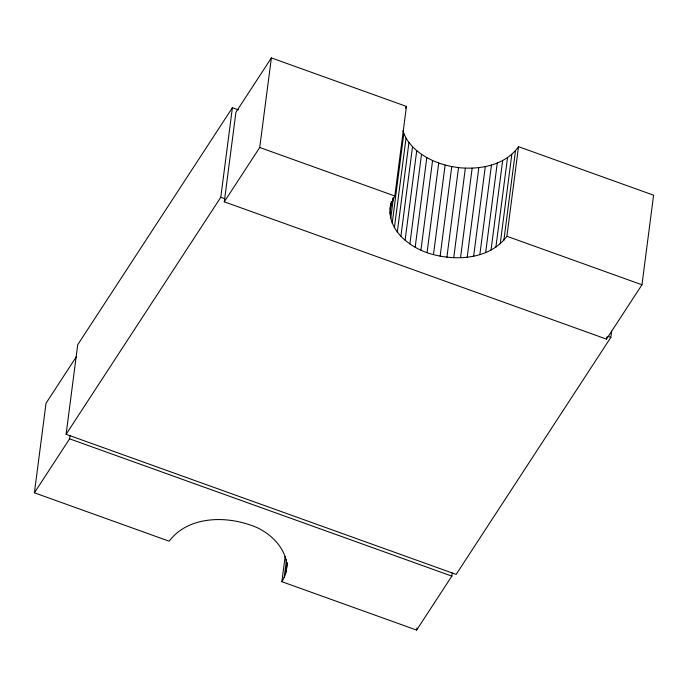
<?xml version="1.0" encoding="UTF-8"?>
<svg xmlns="http://www.w3.org/2000/svg" width="688" height="688" viewBox="0 0 688 688"><rect width="100%" height="100%" fill="white"/><g stroke="black" fill="none" stroke-linecap="round" stroke-linejoin="round"><path stroke-width="1.03" d="M452.248 572.992L451.844 576.123L416.627 630.088L281.874 581.695C297.311 557.607 272.25 531.231 249.443 524.772C222.938 515.622 187.291 517.023 169.145 541.198L34.4 492.797L46.036 403.22L76.557 356.444M390.096 209.178L390.922 204.62L394.809 196.003L406.445 106.425L271.373 57.912L235.924 112.239L224.288 201.825L606.506 339.115L641.964 284.78L653.6 195.203L518.528 146.682L506.901 236.268C490.475 258.559 458.432 261.148 433.483 254.62C411.089 249.133 385.16 229.887 390.775 203.906M611.658 331.066L610.841 337.387L456.17 574.403L66.1 434.291L77.735 344.705L232.406 107.706L238.469 109.882M34.4 492.797L69.617 438.832L70.021 435.702M66.1 434.291L220.771 197.275L232.406 107.706M224.288 201.825L259.737 147.49L271.373 57.912M281.874 581.695L285.159 556.394M284.204 577.456L286.526 559.542M285.787 573.027L287.154 562.483M286.621 568.443L287.3 563.171M390.922 204.62L391.326 201.464M390.036 213.822L391.541 202.229M392.495 200.217L392.771 198.11M390.741 218.492L393.476 197.413M392.203 223.136L403.83 133.549L402.962 130.763M394.396 227.685L406.032 138.107L403.83 133.549M397.303 232.097L408.939 142.511L406.032 138.107M400.889 236.302L412.525 146.716L408.939 142.511M405.094 240.258L416.73 150.672L412.525 146.716M409.885 243.905L421.52 154.327L416.73 150.672M415.182 247.207L426.818 157.621L421.52 154.327M420.936 250.114L432.571 160.536L426.818 157.621M427.059 252.599L438.695 163.022L432.571 160.536M433.483 254.62L445.119 165.043L438.695 163.022M440.122 256.168L451.758 166.582L445.119 165.043M446.908 257.2L458.535 167.623C479.975 169.893 505.284 165.318 518.528 146.682M453.727 257.725L465.363 168.139M460.521 257.725L472.157 168.139M416.627 630.088L416.894 627.981M467.195 257.192L478.831 167.614M473.654 256.151L485.289 166.573M479.837 254.612L491.473 165.025M485.651 252.582L497.286 162.996M491.026 250.097L502.661 160.51M495.893 247.181L507.529 157.595M500.202 243.879L511.829 154.293M503.883 240.224L515.518 150.638M606.506 339.115L606.782 337.025M405.516 108.111L406.445 106.425M451.758 166.582L458.535 167.623M259.737 147.49L394.809 196.003M506.901 236.268L641.964 284.78M220.771 197.275L224.692 198.686M607.9 336.329L610.841 337.387M69.617 438.832L451.844 576.123"/></g></svg>
